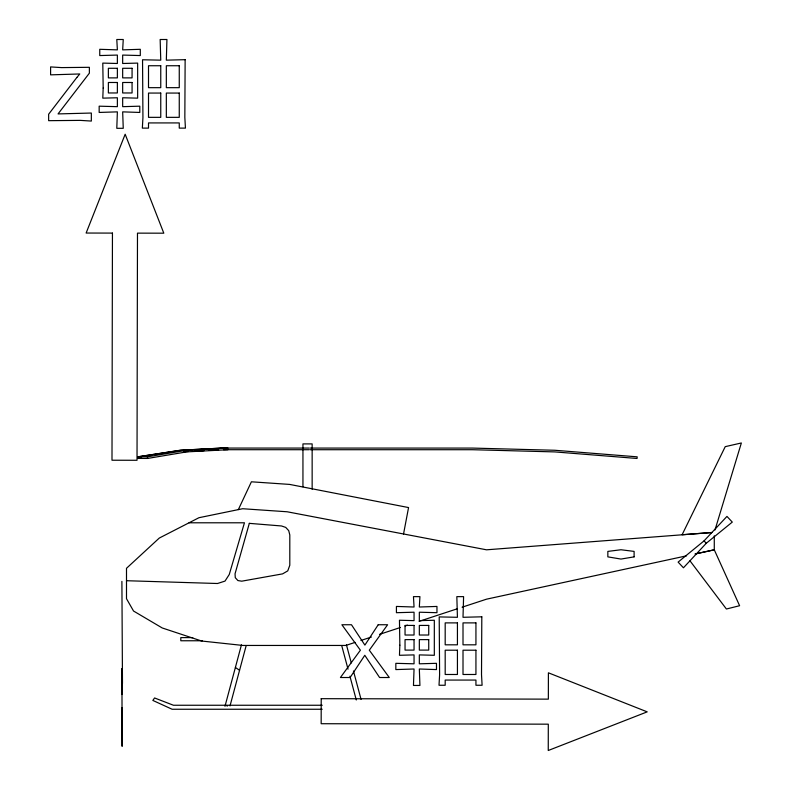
<?xml version="1.0" encoding="UTF-8"?>
<svg xmlns="http://www.w3.org/2000/svg" width="790" height="790" viewBox="0 0 790 790"><rect width="100%" height="100%" fill="white"/><g stroke="black" fill="none" stroke-linecap="round" stroke-linejoin="round"><path stroke-width="1.19" d="M302.945 486.768L302.945 443.901L312.149 443.901L312.149 489.217M122.025 694.519L121.917 668.646L122.124 746.333L122.006 707.692M403.542 533.981L408.558 507.565L289.654 484.418L251.398 481.801L238.343 509.609M224.982 706.3L241.454 644.828M230.018 705.905L246.046 646.092M714.99 529.981L741.356 442.973L725.23 446.656L682.106 534.741L711.889 532.509L486.531 549.81L287.145 511.772L242.649 508.73L198.962 517.707L159.284 538.059L126.499 568.296L126.499 598.702L133.54 611.025L162.246 627.971L201.657 641.026L242.935 645.45L345.793 645.45L355.105 642.389M706.28 543.253L683.449 567.793L678.116 562.105L704.058 540.874L726.958 516.403L732.29 522.091L706.28 543.253L704.058 540.874M360.921 640.473L371.389 637.036M379.526 634.36L400.461 627.477M405.112 625.947L407.443 625.176M419.065 621.355L457.45 608.735M462.101 607.204L486.531 599.176L686.559 555.824M695.615 553.889L714.279 549.81L714.279 535.827M694.993 553.988L714.279 549.81L739.608 605.713L726.405 609.011L689.996 560.841M227.964 449.707L186.746 451.89L147.532 458.447L138.053 458.437L137.993 456.808L147.473 456.808L186.707 450.251L227.955 448.068L223.066 448.335M138.053 458.437L141.637 457.894M222.267 448.068L181.019 450.251L137.993 456.808L180.071 450.251L222.267 448.068L309.107 448.078M183.487 451.762L188.336 451.505M194.399 451.179L204.097 450.665M208.945 450.409L218.642 449.895M310.115 448.078L472.42 448.078L554.916 450.27L637.184 456.837L637.046 458.467L554.827 451.91L472.4 449.717L310.115 449.717M223.511 449.707L309.107 449.717M189.057 522.792L244.446 522.792L229.258 574.498L225.002 581.094L217.526 583.504L126.499 580.719M192.73 637.609L180.811 637.609L180.811 640.759L202.27 640.759M322.241 705.253L173.464 705.253L154.593 697.975L152.845 700.424L172.111 709.252L322.202 709.252M225.288 705.154L227.52 706.023M235.39 667.451L239.558 670.305M346.435 644.828L351.283 662.909M353.446 670.987L361.07 699.436M341.853 646.092L348.025 669.15M349.921 676.201L356.29 699.98M147.473 456.808L147.532 458.447M121.897 581.381L122.48 683.498M112.447 233.09L111.992 460.224L137.025 460.274L137.48 233.139L163.806 233.188L125.166 134.241L86.13 233.04L112.447 233.09M321.214 698.686L321.165 723.719L548.3 724.173L548.25 750.5L647.198 711.859L548.398 672.813L548.349 699.14L321.214 698.686M185.137 59.675L184.84 117.443L185.433 128.118L179.261 128.118L179.261 122.924L148.51 122.924L148.51 128.118L142.348 128.118L142.931 117.641L142.546 59.773L160.755 60.159L160.163 39.5L166.927 39.5L166.334 60.159L185.137 59.675M481.811 616.812L481.515 674.581L482.098 685.256L475.935 685.256L475.935 680.062L445.185 680.062L445.185 685.256L439.013 685.256L439.605 674.779L439.21 616.911L457.43 617.296L456.837 596.638L463.592 596.638L463.009 617.296L481.811 616.812M103.184 88.065L102.789 98.148L117.374 97.763L117.374 106.67L99.165 106.176L99.165 112.447L117.374 111.864L116.792 128.306L123.25 128.306L122.667 111.864L139.8 112.447L139.8 106.176L122.667 106.67L122.667 97.763L137.648 98.148L137.648 63.101L122.667 63.486L122.667 55.073L140.294 55.557L140.294 49.296L122.667 49.879L123.25 39.5L116.792 39.5L117.374 49.879L99.757 49.296L99.757 55.557L117.374 55.073L117.374 63.486L102.789 63.101L103.184 88.065M399.849 645.203L399.464 655.295L414.049 654.9L414.049 663.807L395.839 663.324L395.839 669.584L414.049 669.002L413.466 685.453L419.925 685.453L419.332 669.002L436.475 669.584L436.475 663.324L419.332 663.807L419.332 654.9L434.322 655.295L434.322 620.239L419.332 620.634L419.332 612.211L436.959 612.694L436.959 606.434L419.332 607.016L419.925 596.638L413.466 596.638L414.049 607.016L396.422 606.434L396.422 612.694L414.049 612.211L414.049 620.634L399.464 620.239L399.849 645.203M249.324 523.355L235.045 573.807L235.282 577.688L237.899 580.561L241.73 581.183L282.593 573.876L287.757 570.874L289.802 565.255L289.802 534.929L288.715 530.643L285.723 527.404L281.536 525.972L249.324 523.355M378.213 624.742L364.891 645.104L351.481 624.742L341.882 624.742L360.388 650.2L340.421 677.514L350.108 677.514L364.792 655.295L379.585 677.514L389.272 677.514L369.305 650.2L387.613 624.742L378.213 624.742M76.837 77.489L48.644 114.214L48.644 120.673L80.264 120.376L91.334 121.067L91.334 113.039L58.045 113.918L89.369 73.184L89.369 67.308L61.561 67.604L50.6 66.913L50.6 74.853L79.78 73.964L76.837 77.489M634.103 556.871L620.97 559.063L607.846 556.871L607.846 551.4L620.97 549.751L634.103 551.4L634.103 556.871M160.755 65.738L148.51 65.738L148.51 87.67L160.755 87.67L160.755 65.738M179.261 65.738L166.334 65.738L166.334 87.67L179.261 87.67L179.261 65.738M117.374 68.286L108.368 68.286L108.368 77.884L117.374 77.884L117.374 68.286M132.068 68.286L122.667 68.286L122.667 77.884L132.068 77.884L132.068 68.286M117.374 82.486L108.368 82.486L108.368 92.963L117.374 92.963L117.374 82.486M132.068 82.486L122.667 82.486L122.667 92.963L132.068 92.963L132.068 82.486M160.755 93.062L148.51 93.062L148.51 117.345L160.755 117.345L160.755 93.062M179.261 93.062L166.334 93.062L166.334 117.345L179.261 117.345L179.261 93.062M457.43 622.885L445.185 622.885L445.185 644.818L457.43 644.818L457.43 622.885M475.935 622.885L463.009 622.885L463.009 644.818L475.935 644.818L475.935 622.885M414.049 625.423L405.043 625.423L405.043 635.022L414.049 635.022L414.049 625.423M428.733 625.423L419.332 625.423L419.332 635.022L428.733 635.022L428.733 625.423M414.049 639.624L405.043 639.624L405.043 650.101L414.049 650.101L414.049 639.624M428.733 639.624L419.332 639.624L419.332 650.101L428.733 650.101L428.733 639.624M457.43 650.2L445.185 650.2L445.185 674.482L457.43 674.482L457.43 650.2M475.935 650.2L463.009 650.2L463.009 674.482L475.935 674.482L475.935 650.2"/></g></svg>
